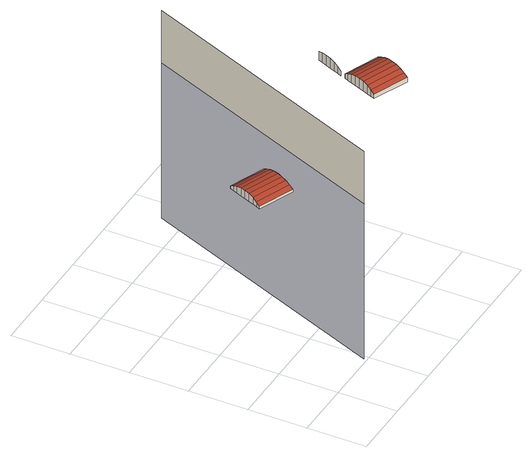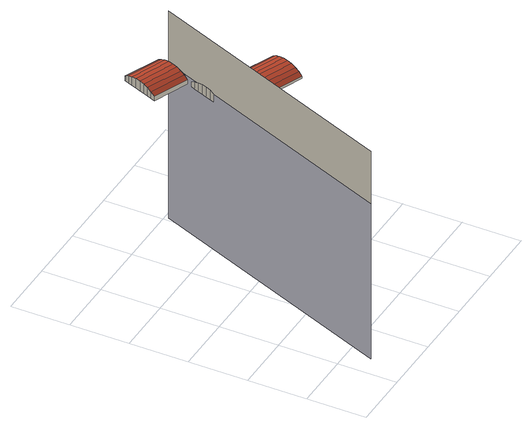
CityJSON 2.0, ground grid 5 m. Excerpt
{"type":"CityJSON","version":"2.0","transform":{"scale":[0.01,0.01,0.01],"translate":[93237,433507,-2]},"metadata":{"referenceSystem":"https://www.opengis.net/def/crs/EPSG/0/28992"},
"CityObjects":{
"building1":{"type":"Building","attributes":{"measuredHeight":21.9},"children":["building1-1"],"geometry":[{"type":"MultiSurface","lod":"2","boundaries":[[[0,1,2,3]],[[1,0,4,5]],[[5,4,6,7]],[[7,6,8,9]],[[9,8,10,11]],[[11,10,12,13]],[[4,0,3,14]],[[13,12,15,16]],[[6,4,14,17]],[[16,15,18,19]],[[8,6,17,20]],[[19,18,21,22]],[[23,24,22,21]],[[10,8,20,25]],[[25,26,12,10]],[[26,27,15,12]],[[27,28,18,15]],[[28,23,21,18]],[[29,30,31,32,33]]],"semantics":{"surfaces":[{"type":"WallSurface"},{"type":"RoofSurface"},{"type":"ClosureSurface"}],"values":[0,1,1,1,1,1,0,1,0,1,0,1,0,0,0,0,0,0,2]}}]},
"building1-1":{"type":"BuildingInstallation","parents":["building1"],"geometry":[{"type":"MultiSurface","lod":"2","boundaries":[[[23,24,22,21]],[[28,23,21,18]],[[24,34,19,22]],[[35,36,13,16]],[[0,1,2,3]],[[7,9,37,38]],[[5,7,38,39]],[[8,6,17,20]],[[26,27,15,12]],[[34,35,16,19]],[[27,28,18,15]],[[9,11,40,37]],[[6,4,14,17]],[[10,8,20,25]],[[25,26,12,10]],[[4,0,3,14]],[[1,5,39,2]],[[36,40,11,13]],[[19,18,21,22]],[[16,15,18,19]],[[13,12,15,16]],[[11,10,12,13]],[[7,6,8,9]],[[1,0,4,5]],[[5,4,6,7]],[[9,8,10,11]]],"semantics":{"surfaces":[{"type":"WallSurface"},{"type":"RoofSurface"}],"values":[0,0,0,0,0,0,0,0,0,0,0,0,0,0,0,0,0,0,1,1,1,1,1,1,1,1]}}]},
"building2":{"type":"Building","attributes":{"measuredHeight":21.81},"children":["building2-1"],"geometry":[{"type":"MultiSurface","lod":"2","boundaries":[[[32,31,30,29,33]],[[41,42,43,44]],[[42,45,46,43]],[[45,47,48,46]],[[47,49,50,48]],[[51,50,49,52]],[[53,41,44,54]],[[41,53,55,42]],[[56,51,52,57]],[[42,55,58,45]],[[59,56,57,60]],[[45,58,61,47]],[[62,59,60,63]],[[64,65,66,32,33]],[[47,61,67,49]],[[68,69,70,71]],[[49,67,72,52]],[[69,73,74,70]],[[52,72,75,57]],[[73,76,77,74]],[[76,78,79,77]],[[80,79,78,81]],[[82,80,81,83]]],"semantics":{"surfaces":[{"type":"ClosureSurface"},{"type":"WallSurface"},{"type":"RoofSurface"}],"values":[0,1,1,1,1,1,1,2,1,2,1,2,1,1,2,1,2,1,2,1,1,1,1]}}]},
"building2-1":{"type":"BuildingInstallation","parents":["building2"],"geometry":[{"type":"MultiSurface","lod":"2","boundaries":[[[56,51,52,57]],[[84,85,86,87]],[[88,84,87,75]],[[89,88,75,72]],[[55,53,54,90]],[[42,45,46,43]],[[67,61,91,92]],[[61,58,93,91]],[[59,56,57,60]],[[47,49,50,48]],[[92,89,72,67]],[[45,47,48,46]],[[85,62,63,86]],[[62,59,60,63]],[[58,55,90,93]],[[41,42,43,44]],[[53,41,44,54]],[[51,50,49,52]],[[47,61,67,49]],[[60,87,86,63]],[[57,75,87,60]],[[52,72,75,57]],[[49,67,72,52]],[[45,58,61,47]],[[42,55,58,45]],[[41,53,55,42]]],"semantics":{"surfaces":[{"type":"WallSurface"},{"type":"RoofSurface"}],"values":[0,0,0,0,0,0,0,0,0,0,0,0,0,0,0,0,0,0,1,1,1,1,1,1,1,1]}}]}
},
"vertices":[
[355,568,1521],[53,690,1521],[53,690,1499],[355,568,1499],[370,603,1543],[67,725,1543],[385,641,1560],[82,763,1560],[401,682,1570],[99,804,1570],[419,725,1574],[116,847,1574],[436,768,1570],[133,890,1570],[370,603,1499],[452,809,1560],[150,931,1560],[385,641,1499],[468,847,1543],[165,969,1543],[401,682,1499],[482,881,1521],[179,1003,1521],[482,881,1499],[179,1003,1499],[419,725,1499],[436,768,1499],[452,809,1499],[468,847,1499],[470,30,1118],[470,30,56],[1333,2189,56],[1333,2189,1499],[470,30,1499],
[165,969,1499],[150,931,1499],[133,890,1499],[99,804,1499],[82,763,1499],[67,725,1499],[116,847,1499],
[1092,270,2026],[1106,304,2048],[1106,304,1986],[1092,270,1986],[1121,342,2065],[1121,342,1986],[1138,383,2076],[1138,383,1986],[1155,426,2079],[1155,426,1986],[1172,469,1986],[1172,469,2076],[1395,148,2026],[1395,148,1986],[1409,182,2048],[1189,510,1986],[1189,510,2065],[1424,220,2065],[1204,548,1986],[1204,548,2048],[1441,261,2076],[1218,582,1986],[1218,582,2026],[470,30,1986],[1333,2189,1986],[1333,2189,1960],[1458,304,2079],[1232,620,2026],[1246,654,2048],[1246,654,1986],[1232,620,1986],[1475,347,2076],[1262,693,2065],[1262,693,1986],[1491,388,2065],[1278,734,2076],[1278,734,1986],[1296,777,2079],[1296,777,1986],[1313,819,1986],[1313,819,2076],[1329,860,1986],[1329,860,2065],
[1507,426,1986],[1521,460,1986],[1521,460,2026],[1507,426,2048],[1491,388,1986],[1475,347,1986],[1409,182,1986],[1441,261,1986],[1458,304,1986],[1424,220,1986]
]}
